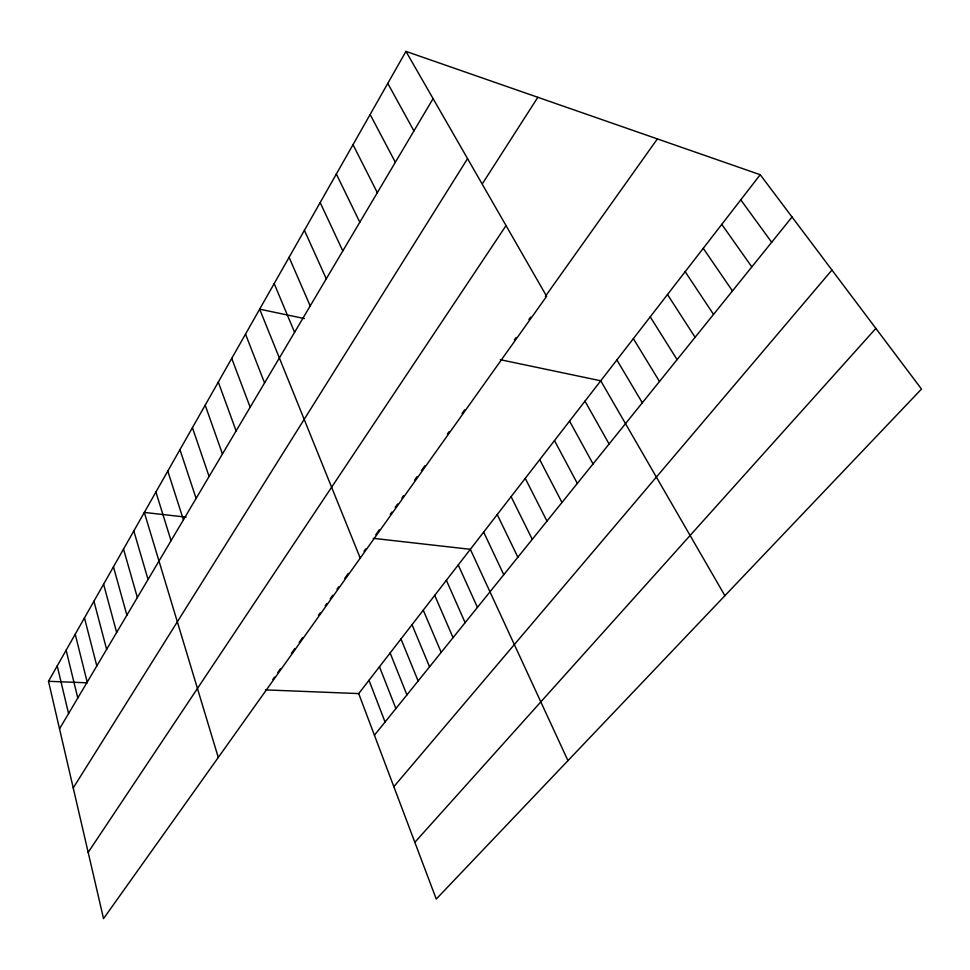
<?xml version="1.0" encoding="UTF-8"?>
<svg xmlns="http://www.w3.org/2000/svg" width="970" height="970" viewBox="0 0 970 970"><rect width="100%" height="100%" fill="white"/><g stroke="black" fill="none" stroke-linecap="round" stroke-linejoin="round"><path stroke-width="1.45" d="M405.945 51.386L546.643 296.286L103.535 918.614L48.5 681.292L405.945 51.386L760.213 174.709L921.5 389.055L436.257 899.069L358.706 693.586L760.213 174.709M59.522 728.846L433.081 98.637M73.235 787.967L467.552 158.631M482.817 183.087L537.841 97.303M88.173 852.387L506.025 225.61M272.849 679.449L274.498 677.121M277.844 672.416L280.366 668.876M291.4 653.368L294.819 648.554M299.172 642.443L302.652 637.545M318.475 615.307L320.136 612.967M325.156 605.91L326.829 603.57M330.212 598.805L332.771 595.216M337.026 589.226L338.724 586.838M344.799 578.29L348.279 573.415M364.029 551.275L365.702 548.923M375.814 534.7L379.258 529.862M390.267 514.391L391.916 512.063M395.214 507.431L397.688 503.963M401.859 498.083L403.544 495.718M414.529 480.271L417.112 476.646M421.416 470.595L424.86 465.758M447.449 434.002L449.146 431.626M462.011 413.535L464.606 409.886M514.355 339.961L516.113 337.487M528.88 319.542L530.578 317.154M545.358 296.371L657.381 138.916M374.42 735.224L792.041 217.001M393.844 786.67L831.945 270.036M414.845 842.312L875.861 328.418M48.5 681.292L87.397 682.831M265.416 689.888L358.706 693.586M186.131 517.155L144.324 512.427L218.274 757.461M373.244 538.326L470.341 549.311L567.959 760.65M304.435 318.572L259.657 309.175L360.234 558.077M500.314 359.7L600.745 380.786L724.893 595.701M740.765 199.844L771.671 242.27M721.777 224.373L751.823 266.908M703.25 248.32L732.447 290.939M685.159 271.697L713.544 314.401M667.493 294.528L695.102 337.293M650.227 316.838L677.084 359.64M633.361 338.639L659.491 381.477M616.871 359.943L642.31 402.805M584.983 401.156L609.099 444.017M387.782 83.396L413.935 130.95M569.56 421.089L593.046 463.939M554.476 440.586L577.344 483.412M370.14 114.484L395.36 162.293M539.708 459.671L561.994 502.472M525.243 478.355L546.971 521.108M353.007 144.675L377.33 192.703M511.093 496.652L532.263 539.356M336.347 174.018L359.821 222.251M497.222 514.561L517.871 557.216M483.654 532.118L503.782 574.701M320.161 202.548L342.81 250.939M458.24 564.94L477.434 607.39M304.41 230.302L326.284 278.827M446.37 580.29L465.127 622.667M289.096 257.305L310.206 305.938M434.718 595.362L453.051 637.654M423.259 610.154L441.192 652.361M274.183 283.579L294.577 332.31M412.02 624.68L429.564 666.814M400.974 638.951L418.131 680.988M390.134 652.968L406.915 694.92M379.476 666.742L395.893 708.597M245.507 334.104L264.567 382.932M369 680.285L385.066 722.032M231.733 358.391L250.151 407.242M218.298 382.071L236.122 430.935M205.191 405.157L222.445 454.008M192.424 427.661L209.108 476.5M179.959 449.631L196.11 498.422M167.786 471.068L183.427 519.811M155.915 491.996L171.06 540.678M133.811 530.954L148.058 579.49M123.517 549.081L137.364 597.532M113.454 566.832L126.9 615.198M103.596 584.207L116.655 632.464M93.932 601.218L106.627 649.379M84.475 617.89L96.818 665.941M75.211 634.222L87.203 682.153M66.13 650.227L77.782 698.036M57.23 665.917L68.567 713.593"/></g></svg>
